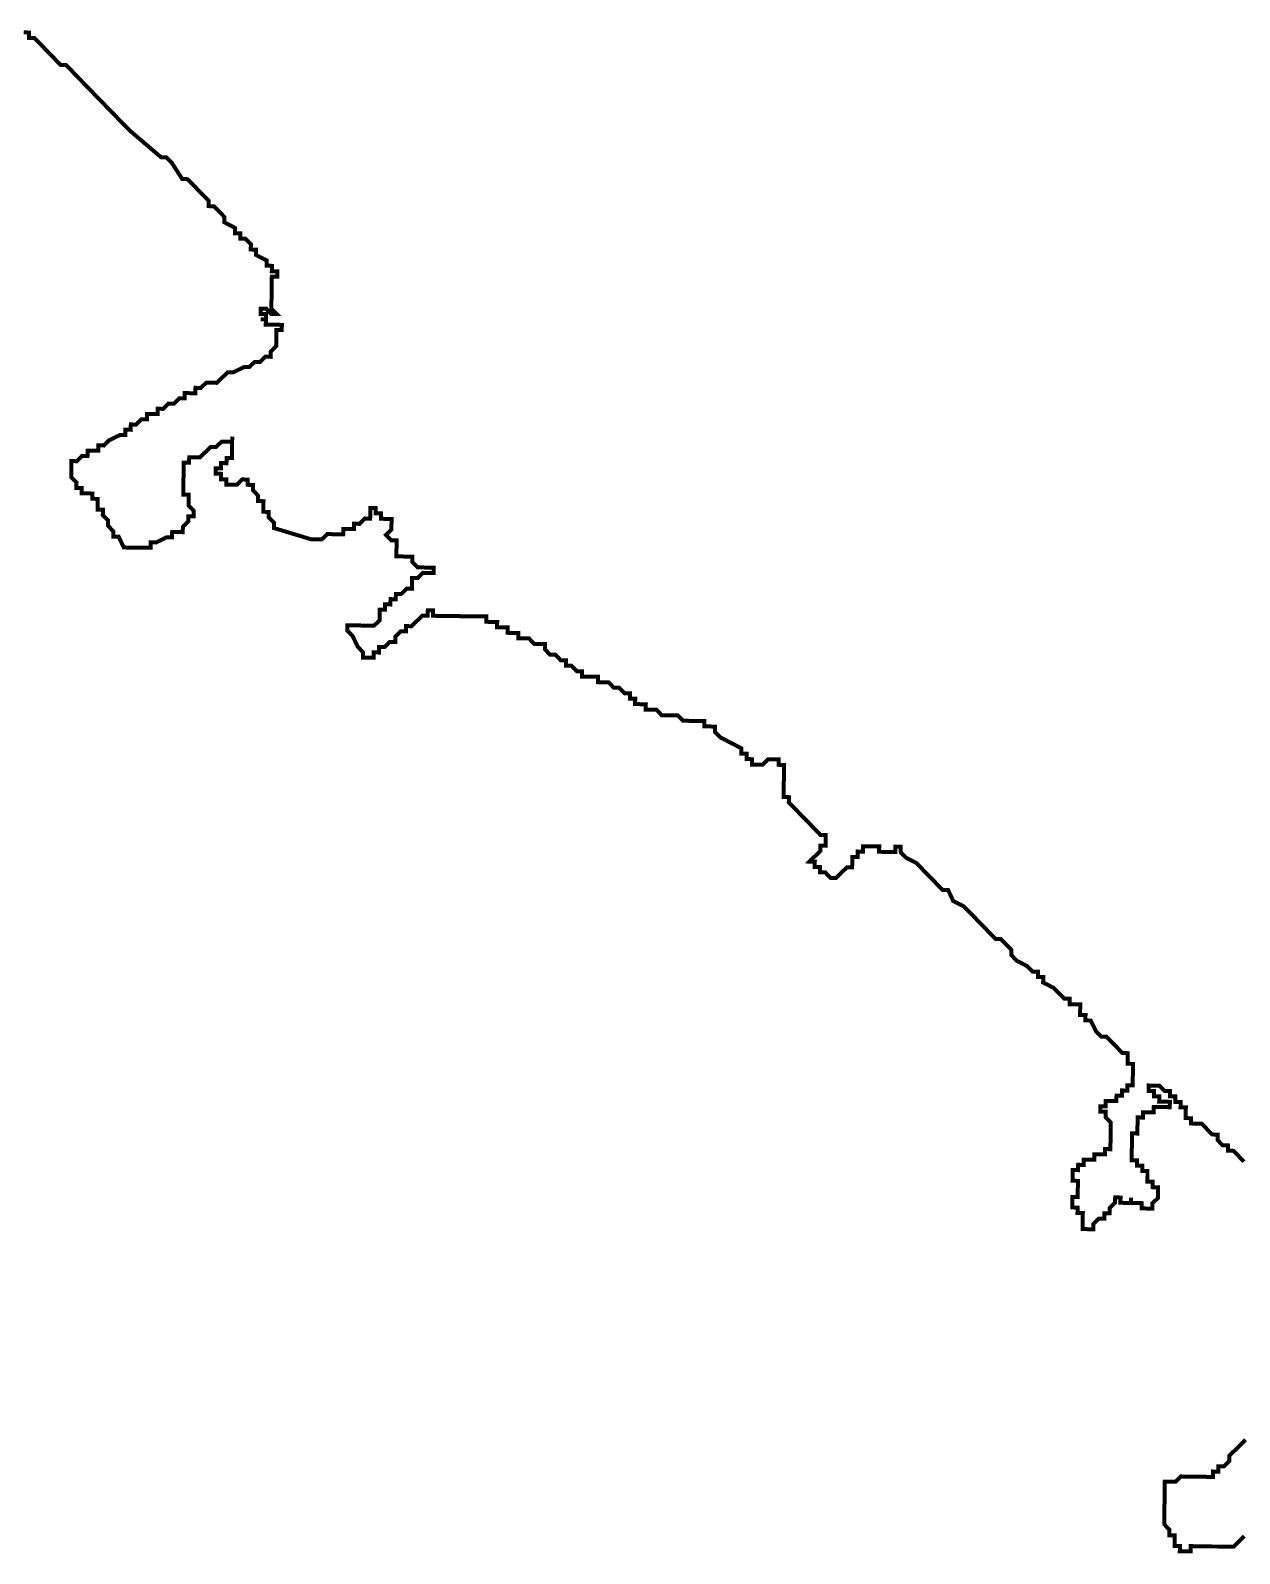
# Model space of a CAD drawing. Header units: metres. Extents: x 257673 to 289848, y 2129691 to 2228029.
# Drawn here: x 271031 to 271932, y 2165429 to 2166564 of the extents above; entities that cross this region are included whole.
import ezdxf

# ---------------------------------------------------------------- set-up
doc = ezdxf.new("R2010")
doc.units = ezdxf.units.M
doc.header["$MEASUREMENT"] = 0
doc.layers.add('HAZARDS LINE', color=1, linetype='Continuous')

msp = doc.modelspace()

# ---------------------------------------------------------------- linework, layer by layer
at = {"layer": 'HAZARDS LINE', "lineweight": 18}
for points in [[(271026.1, 2166562.5, 2.98, 2.98, 0), (271030, 2166562.4, 2.98, 2.98, 0), (271030, 2166558.4, 2.98, 2.98, 0), (271034, 2166558.4, 2.98, 2.98, 0), (271045.8, 2166546.2, 2.98, 2.98, 0), (271053.6, 2166538.2, 2.98, 2.98, 0), (271057.6, 2166538.1, 2.98, 2.98, 0), (271061.6, 2166534.1, 2.98, 2.98, 0), (271065.5, 2166530, 2.98, 2.98, 0), (271104.8, 2166489.6, 2.98, 2.98, 0), (271128.5, 2166469.4, 2.98, 2.98, 0), (271132.5, 2166469.3, 2.98, 2.98, 0), (271136.4, 2166465.3, 2.98, 2.98, 0), (271144.2, 2166453.2, 2.98, 2.98, 0), (271148.2, 2166453.1, 2.98, 2.98, 0), (271152.1, 2166449.1, 2.98, 2.98, 0), (271156, 2166445.1, 2.98, 2.98, 0), (271160, 2166441, 2.98, 2.98, 0), (271163.9, 2166437, 2.98, 2.98, 0), (271163.9, 2166433, 2.98, 2.98, 0), (271167.8, 2166432.9, 2.98, 2.98, 0), (271171.8, 2166428.9, 2.98, 2.98, 0), (271175.7, 2166424.9, 2.98, 2.98, 0), (271175.7, 2166420.9, 2.98, 2.98, 0), (271183.6, 2166416.8, 2.98, 2.98, 0), (271183.5, 2166412.8, 2.98, 2.98, 0), (271187.5, 2166412.7, 2.98, 2.98, 0), (271187.5, 2166408.8, 2.98, 2.98, 0), (271191.4, 2166408.7, 2.98, 2.98, 0), (271195.4, 2166404.7, 2.98, 2.98, 0), (271195.3, 2166400.7, 2.98, 2.98, 0), (271199.3, 2166400.6, 2.98, 2.98, 0), (271199.2, 2166396.6, 2.98, 2.98, 0), (271207.2, 2166392.5, 2.98, 2.98, 0), (271207.1, 2166388.6, 2.98, 2.98, 0), (271211.1, 2166388.5, 2.98, 2.98, 0), (271211, 2166384.5, 2.98, 2.98, 0), (271215, 2166384.5, 2.98, 2.98, 0), (271215, 2166380.5, 2.98, 2.98, 0), (271211, 2166380.5, 2.98, 2.98, 0), (271210.9, 2166376.5, 2.98, 2.98, 0), (271210.9, 2166372.6, 2.98, 2.98, 0), (271210.8, 2166368.6, 2.98, 2.98, 0), (271210.8, 2166364.6, 2.98, 2.98, 0), (271210.7, 2166360.6, 2.98, 2.98, 0), (271210.7, 2166356.6, 2.98, 2.98, 0), (271214.6, 2166352.6, 2.98, 2.98, 0), (271210.6, 2166352.6, 2.98, 2.98, 0), (271206.7, 2166356.7, 2.98, 2.98, 0), (271202.7, 2166356.7, 2.98, 2.98, 0), (271202.6, 2166352.7, 2.98, 2.98, 0), (271206.6, 2166352.7, 2.98, 2.98, 0), (271206.6, 2166348.7, 2.98, 2.98, 0), (271202.6, 2166348.7, 2.98, 2.98, 0), (271206.6, 2166348.7, 2.98, 2.98, 0), (271206.5, 2166344.7, 2.98, 2.98, 0), (271210.5, 2166344.6, 2.98, 2.98, 0), (271214.5, 2166344.6, 2.98, 2.98, 0), (271218.5, 2166344.5, 2.98, 2.98, 0), (271218.4, 2166340.6, 2.98, 2.98, 0), (271214.4, 2166340.6, 2.98, 2.98, 0), (271214.4, 2166336.6, 2.98, 2.98, 0), (271214.3, 2166332.6, 2.98, 2.98, 0), (271214.3, 2166328.6, 2.98, 2.98, 0), (271210.2, 2166324.7, 2.98, 2.98, 0), (271210.2, 2166320.7, 2.98, 2.98, 0), (271206.2, 2166320.8, 2.98, 2.98, 0), (271202.2, 2166316.8, 2.98, 2.98, 0), (271198.2, 2166316.9, 2.98, 2.98, 0), (271194.1, 2166313, 2.98, 2.98, 0), (271190.2, 2166313, 2.98, 2.98, 0), (271182.1, 2166309.1, 2.98, 2.98, 0), (271178.1, 2166309.2, 2.98, 2.98, 0), (271174.1, 2166305.3, 2.98, 2.98, 0), (271170.1, 2166301.3, 2.98, 2.98, 0), (271166.1, 2166301.4, 2.98, 2.98, 0), (271162.1, 2166301.4, 2.98, 2.98, 0), (271158, 2166297.5, 2.98, 2.98, 0), (271154.1, 2166297.6, 2.98, 2.98, 0), (271154, 2166293.6, 2.98, 2.98, 0), (271150, 2166293.6, 2.98, 2.98, 0), (271146, 2166293.7, 2.98, 2.98, 0), (271146, 2166289.7, 2.98, 2.98, 0), (271142, 2166289.7, 2.98, 2.98, 0), (271138, 2166285.8, 2.98, 2.98, 0), (271134, 2166285.9, 2.98, 2.98, 0), (271129.9, 2166281.9, 2.98, 2.98, 0), (271125.9, 2166282, 2.98, 2.98, 0), (271125.9, 2166278, 2.98, 2.98, 0), (271121.9, 2166278, 2.98, 2.98, 0), (271117.9, 2166278.1, 2.98, 2.98, 0), (271117.9, 2166274.1, 2.98, 2.98, 0), (271113.9, 2166274.2, 2.98, 2.98, 0), (271109.8, 2166270.2, 2.98, 2.98, 0), (271105.9, 2166270.3, 2.98, 2.98, 0), (271105.8, 2166266.3, 2.98, 2.98, 0), (271101.8, 2166266.4, 2.98, 2.98, 0), (271101.8, 2166262.4, 2.98, 2.98, 0), (271097.8, 2166262.4, 2.98, 2.98, 0), (271089.7, 2166258.5, 2.98, 2.98, 0), (271085.7, 2166254.6, 2.98, 2.98, 0), (271081.7, 2166254.7, 2.98, 2.98, 0), (271081.7, 2166250.7, 2.98, 2.98, 0), (271077.7, 2166250.7, 2.98, 2.98, 0), (271073.7, 2166250.8, 2.98, 2.98, 0), (271073.6, 2166246.8, 2.98, 2.98, 0), (271069.7, 2166246.9, 2.98, 2.98, 0), (271065.6, 2166242.9, 2.98, 2.98, 0), (271061.6, 2166243, 2.98, 2.98, 0), (271061.6, 2166239, 2.98, 2.98, 0), (271061.5, 2166235, 2.98, 2.98, 0), (271061.5, 2166231, 2.98, 2.98, 0), (271065.4, 2166227, 2.98, 2.98, 0), (271065.3, 2166223, 2.98, 2.98, 0), (271069.3, 2166222.9, 2.98, 2.98, 0), (271069.3, 2166218.9, 2.98, 2.98, 0), (271073.3, 2166218.9, 2.98, 2.98, 0), (271077.3, 2166218.8, 2.98, 2.98, 0), (271077.2, 2166214.9, 2.98, 2.98, 0), (271081.2, 2166214.8, 2.98, 2.98, 0), (271081.1, 2166206.8, 2.98, 2.98, 0), (271085.1, 2166206.8, 2.98, 2.98, 0), (271085, 2166202.8, 2.98, 2.98, 0), (271088.9, 2166198.7, 2.98, 2.98, 0), (271088.9, 2166194.8, 2.98, 2.98, 0), (271092.8, 2166190.7, 2.98, 2.98, 0), (271092.8, 2166186.7, 2.98, 2.98, 0), (271096.8, 2166186.7, 2.98, 2.98, 0), (271100.6, 2166178.6, 2.98, 2.98, 0), (271108.6, 2166178.5, 2.98, 2.98, 0), (271112.6, 2166178.5, 2.98, 2.98, 0), (271116.6, 2166178.4, 2.98, 2.98, 0), (271120.6, 2166178.4, 2.98, 2.98, 0), (271120.6, 2166182.4, 2.98, 2.98, 0), (271124.6, 2166182.3, 2.98, 2.98, 0), (271132.6, 2166186.2, 2.98, 2.98, 0), (271136.6, 2166186.1, 2.98, 2.98, 0), (271136.7, 2166190.1, 2.98, 2.98, 0), (271140.7, 2166190.1, 2.98, 2.98, 0), (271144.6, 2166190, 2.98, 2.98, 0), (271144.7, 2166194, 2.98, 2.98, 0), (271148.7, 2166197.9, 2.98, 2.98, 0), (271148.8, 2166201.9, 2.98, 2.98, 0), (271152.8, 2166201.9, 2.98, 2.98, 0), (271152.8, 2166205.9, 2.98, 2.98, 0), (271148.9, 2166209.9, 2.98, 2.98, 0), (271148.9, 2166213.9, 2.98, 2.98, 0), (271149, 2166217.9, 2.98, 2.98, 0), (271145, 2166217.9, 2.98, 2.98, 0), (271145.1, 2166221.9, 2.98, 2.98, 0), (271145.1, 2166225.9, 2.98, 2.98, 0), (271145.2, 2166233.9, 2.98, 2.98, 0), (271145.3, 2166237.9, 2.98, 2.98, 0), (271145.3, 2166241.8, 2.98, 2.98, 0), (271149.3, 2166241.8, 2.98, 2.98, 0), (271149.4, 2166245.8, 2.98, 2.98, 0), (271153.4, 2166245.7, 2.98, 2.98, 0), (271157.4, 2166245.7, 2.98, 2.98, 0), (271161.4, 2166249.6, 2.98, 2.98, 0), (271165.4, 2166253.5, 2.98, 2.98, 0), (271169.4, 2166253.5, 2.98, 2.98, 0), (271173.5, 2166257.4, 2.98, 2.98, 0), (271177.4, 2166257.4, 2.98, 2.98, 0), (271181.4, 2166257.3, 2.98, 2.98, 0), (271181.5, 2166261.3, 2.98, 2.98, 0), (271181.4, 2166257.3, 2.98, 2.98, 0), (271181.4, 2166253.3, 2.98, 2.98, 0), (271181.3, 2166249.3, 2.98, 2.98, 0), (271181.3, 2166245.4, 2.98, 2.98, 0), (271177.3, 2166245.4, 2.98, 2.98, 0), (271177.2, 2166241.4, 2.98, 2.98, 0), (271173.2, 2166241.5, 2.98, 2.98, 0), (271173.2, 2166237.5, 2.98, 2.98, 0), (271169.2, 2166237.5, 2.98, 2.98, 0), (271169.1, 2166233.6, 2.98, 2.98, 0), (271173.1, 2166233.5, 2.98, 2.98, 0), (271173.1, 2166229.5, 2.98, 2.98, 0), (271177.1, 2166229.5, 2.98, 2.98, 0), (271177, 2166225.5, 2.98, 2.98, 0), (271181, 2166225.4, 2.98, 2.98, 0), (271185, 2166225.4, 2.98, 2.98, 0), (271189, 2166229.3, 2.98, 2.98, 0), (271193, 2166229.2, 2.98, 2.98, 0), (271193, 2166225.3, 2.98, 2.98, 0), (271196.9, 2166225.2, 2.98, 2.98, 0), (271196.9, 2166221.2, 2.98, 2.98, 0), (271200.8, 2166217.2, 2.98, 2.98, 0), (271200.8, 2166213.2, 2.98, 2.98, 0), (271204.8, 2166213.1, 2.98, 2.98, 0), (271204.7, 2166209.1, 2.98, 2.98, 0), (271204.6, 2166205.2, 2.98, 2.98, 0), (271208.6, 2166205.1, 2.98, 2.98, 0), (271208.6, 2166201.1, 2.98, 2.98, 0), (271212.5, 2166197.1, 2.98, 2.98, 0), (271212.5, 2166193.1, 2.98, 2.98, 0), (271240.3, 2166184.7, 2.98, 2.98, 0), (271244.2, 2166184.7, 2.98, 2.98, 0), (271248.2, 2166184.6, 2.98, 2.98, 0), (271252.3, 2166188.6, 2.98, 2.98, 0), (271256.3, 2166188.5, 2.98, 2.98, 0), (271260.2, 2166188.5, 2.98, 2.98, 0), (271264.2, 2166188.4, 2.98, 2.98, 0), (271264.3, 2166192.4, 2.98, 2.98, 0), (271268.3, 2166192.3, 2.98, 2.98, 0), (271272.3, 2166192.3, 2.98, 2.98, 0), (271272.3, 2166196.3, 2.98, 2.98, 0), (271276.3, 2166196.2, 2.98, 2.98, 0), (271280.3, 2166200.2, 2.98, 2.98, 0), (271284.3, 2166200.1, 2.98, 2.98, 0), (271284.4, 2166204.1, 2.98, 2.98, 0), (271284.4, 2166208.1, 2.98, 2.98, 0), (271288.4, 2166208, 2.98, 2.98, 0), (271288.4, 2166204, 2.98, 2.98, 0), (271292.3, 2166204, 2.98, 2.98, 0), (271292.3, 2166200, 2.98, 2.98, 0), (271296.3, 2166199.9, 2.98, 2.98, 0), (271300.3, 2166199.9, 2.98, 2.98, 0), (271300.2, 2166195.9, 2.98, 2.98, 0), (271300.2, 2166191.9, 2.98, 2.98, 0), (271296.1, 2166188, 2.98, 2.98, 0), (271300, 2166183.9, 2.98, 2.98, 0), (271304, 2166183.9, 2.98, 2.98, 0), (271304, 2166179.9, 2.98, 2.98, 0), (271303.9, 2166175.9, 2.98, 2.98, 0), (271303.9, 2166171.9, 2.98, 2.98, 0), (271307.9, 2166171.9, 2.98, 2.98, 0), (271311.8, 2166171.8, 2.98, 2.98, 0), (271315.8, 2166171.8, 2.98, 2.98, 0), (271315.8, 2166167.8, 2.98, 2.98, 0), (271319.7, 2166163.7, 2.98, 2.98, 0), (271323.7, 2166163.7, 2.98, 2.98, 0), (271327.7, 2166163.6, 2.98, 2.98, 0), (271331.7, 2166163.6, 2.98, 2.98, 0), (271331.6, 2166159.6, 2.98, 2.98, 0), (271327.6, 2166159.6, 2.98, 2.98, 0), (271323.6, 2166159.7, 2.98, 2.98, 0), (271319.6, 2166155.8, 2.98, 2.98, 0), (271315.6, 2166155.8, 2.98, 2.98, 0), (271315.6, 2166151.8, 2.98, 2.98, 0), (271315.5, 2166147.8, 2.98, 2.98, 0), (271311.5, 2166147.9, 2.98, 2.98, 0), (271307.5, 2166144, 2.98, 2.98, 0), (271303.5, 2166144, 2.98, 2.98, 0), (271303.4, 2166140, 2.98, 2.98, 0), (271299.5, 2166140.1, 2.98, 2.98, 0), (271299.4, 2166136.1, 2.98, 2.98, 0), (271295.4, 2166136.2, 2.98, 2.98, 0), (271295.4, 2166132.2, 2.98, 2.98, 0), (271291.4, 2166132.2, 2.98, 2.98, 0), (271291.3, 2166128.2, 2.98, 2.98, 0), (271291.3, 2166124.2, 2.98, 2.98, 0), (271287.2, 2166120.3, 2.98, 2.98, 0), (271283.2, 2166120.4, 2.98, 2.98, 0), (271279.3, 2166120.4, 2.98, 2.98, 0), (271275.3, 2166120.5, 2.98, 2.98, 0), (271271.3, 2166120.5, 2.98, 2.98, 0), (271267.3, 2166120.6, 2.98, 2.98, 0), (271267.2, 2166116.6, 2.98, 2.98, 0), (271271.2, 2166112.6, 2.98, 2.98, 0), (271275.1, 2166104.5, 2.98, 2.98, 0), (271279, 2166100.5, 2.98, 2.98, 0), (271278.9, 2166096.5, 2.98, 2.98, 0), (271282.9, 2166096.4, 2.98, 2.98, 0), (271286.9, 2166096.4, 2.98, 2.98, 0), (271287, 2166100.4, 2.98, 2.98, 0), (271291, 2166100.3, 2.98, 2.98, 0), (271291, 2166104.3, 2.98, 2.98, 0), (271295, 2166104.3, 2.98, 2.98, 0), (271299, 2166108.2, 2.98, 2.98, 0), (271303, 2166108.1, 2.98, 2.98, 0), (271303.1, 2166112.1, 2.98, 2.98, 0), (271307.1, 2166116.1, 2.98, 2.98, 0), (271311.1, 2166116, 2.98, 2.98, 0), (271311.1, 2166120, 2.98, 2.98, 0), (271315.1, 2166119.9, 2.98, 2.98, 0), (271319.2, 2166123.9, 2.98, 2.98, 0), (271323.2, 2166127.8, 2.98, 2.98, 0), (271327.2, 2166127.8, 2.98, 2.98, 0), (271327.3, 2166131.7, 2.98, 2.98, 0), (271331.2, 2166131.7, 2.98, 2.98, 0), (271331.2, 2166127.7, 2.98, 2.98, 0), (271335.2, 2166127.6, 2.98, 2.98, 0), (271339.2, 2166127.6, 2.98, 2.98, 0), (271343.1, 2166127.5, 2.98, 2.98, 0), (271347.1, 2166127.5, 2.98, 2.98, 0), (271351.1, 2166127.4, 2.98, 2.98, 0), (271355.1, 2166127.4, 2.98, 2.98, 0), (271359.1, 2166127.3, 2.98, 2.98, 0), (271367.1, 2166127.2, 2.98, 2.98, 0), (271371, 2166127.2, 2.98, 2.98, 0), (271371, 2166123.2, 2.98, 2.98, 0), (271375, 2166123.1, 2.98, 2.98, 0), (271379, 2166123.1, 2.98, 2.98, 0), (271378.9, 2166119.1, 2.98, 2.98, 0), (271382.9, 2166119, 2.98, 2.98, 0), (271386.9, 2166119, 2.98, 2.98, 0), (271386.8, 2166115, 2.98, 2.98, 0), (271390.8, 2166114.9, 2.98, 2.98, 0), (271394.8, 2166114.9, 2.98, 2.98, 0), (271394.8, 2166110.9, 2.98, 2.98, 0), (271398.7, 2166110.8, 2.98, 2.98, 0), (271402.7, 2166110.8, 2.98, 2.98, 0), (271406.7, 2166106.7, 2.98, 2.98, 0), (271410.6, 2166106.7, 2.98, 2.98, 0), (271414.6, 2166106.6, 2.98, 2.98, 0), (271414.6, 2166102.7, 2.98, 2.98, 0), (271418.5, 2166098.6, 2.98, 2.98, 0), (271422.5, 2166098.6, 2.98, 2.98, 0), (271426.4, 2166094.5, 2.98, 2.98, 0), (271430.4, 2166094.5, 2.98, 2.98, 0), (271430.4, 2166090.5, 2.98, 2.98, 0), (271434.3, 2166090.4, 2.98, 2.98, 0), (271438.3, 2166086.4, 2.98, 2.98, 0), (271442.3, 2166086.3, 2.98, 2.98, 0), (271442.2, 2166082.3, 2.98, 2.98, 0), (271446.2, 2166082.3, 2.98, 2.98, 0), (271450.2, 2166082.2, 2.98, 2.98, 0), (271454.2, 2166082.2, 2.98, 2.98, 0), (271454.1, 2166078.2, 2.98, 2.98, 0), (271458.1, 2166078.1, 2.98, 2.98, 0), (271462.1, 2166078.1, 2.98, 2.98, 0), (271466, 2166074, 2.98, 2.98, 0), (271470, 2166074, 2.98, 2.98, 0), (271473.9, 2166070, 2.98, 2.98, 0), (271477.9, 2166069.9, 2.98, 2.98, 0), (271477.9, 2166065.9, 2.98, 2.98, 0), (271481.9, 2166065.9, 2.98, 2.98, 0), (271481.8, 2166061.9, 2.98, 2.98, 0), (271485.8, 2166061.8, 2.98, 2.98, 0), (271489.8, 2166061.8, 2.98, 2.98, 0), (271489.7, 2166057.8, 2.98, 2.98, 0), (271493.7, 2166057.7, 2.98, 2.98, 0), (271497.7, 2166057.7, 2.98, 2.98, 0), (271501.6, 2166053.6, 2.98, 2.98, 0), (271505.6, 2166053.6, 2.98, 2.98, 0), (271509.6, 2166053.5, 2.98, 2.98, 0), (271513.6, 2166053.5, 2.98, 2.98, 0), (271517.5, 2166049.4, 2.98, 2.98, 0), (271521.5, 2166049.4, 2.98, 2.98, 0), (271525.5, 2166049.3, 2.98, 2.98, 0), (271529.5, 2166049.3, 2.98, 2.98, 0), (271533.5, 2166049.2, 2.98, 2.98, 0), (271533.4, 2166045.2, 2.98, 2.98, 0), (271537.4, 2166045.2, 2.98, 2.98, 0), (271541.4, 2166045.1, 2.98, 2.98, 0), (271541.3, 2166041.1, 2.98, 2.98, 0), (271545.3, 2166037.1, 2.98, 2.98, 0), (271553.2, 2166033, 2.98, 2.98, 0), (271561.1, 2166028.9, 2.98, 2.98, 0), (271561, 2166024.9, 2.98, 2.98, 0), (271565, 2166024.9, 2.98, 2.98, 0), (271565, 2166020.9, 2.98, 2.98, 0), (271569, 2166020.8, 2.98, 2.98, 0), (271568.9, 2166016.8, 2.98, 2.98, 0), (271572.9, 2166016.8, 2.98, 2.98, 0), (271576.9, 2166016.7, 2.98, 2.98, 0), (271580.9, 2166020.7, 2.98, 2.98, 0), (271584.9, 2166020.6, 2.98, 2.98, 0), (271588.9, 2166020.6, 2.98, 2.98, 0), (271588.8, 2166016.6, 2.98, 2.98, 0), (271592.8, 2166016.5, 2.98, 2.98, 0), (271592.8, 2166012.5, 2.98, 2.98, 0), (271592.7, 2166008.5, 2.98, 2.98, 0), (271592.7, 2166004.6, 2.98, 2.98, 0), (271592.6, 2166000.6, 2.98, 2.98, 0), (271592.6, 2165996.6, 2.98, 2.98, 0), (271592.5, 2165992.6, 2.98, 2.98, 0), (271596.5, 2165992.5, 2.98, 2.98, 0), (271596.4, 2165988.6, 2.98, 2.98, 0), (271600.4, 2165984.5, 2.98, 2.98, 0), (271604.3, 2165980.5, 2.98, 2.98, 0), (271608.2, 2165976.4, 2.98, 2.98, 0), (271612.2, 2165972.4, 2.98, 2.98, 0), (271616.1, 2165968.4, 2.98, 2.98, 0), (271620, 2165964.3, 2.98, 2.98, 0), (271624, 2165964.3, 2.98, 2.98, 0), (271624, 2165960.3, 2.98, 2.98, 0), (271623.9, 2165956.3, 2.98, 2.98, 0), (271619.9, 2165956.3, 2.98, 2.98, 0), (271619.9, 2165952.4, 2.98, 2.98, 0), (271615.8, 2165948.4, 2.98, 2.98, 0), (271611.8, 2165944.5, 2.98, 2.98, 0), (271615.8, 2165944.4, 2.98, 2.98, 0), (271615.7, 2165940.4, 2.98, 2.98, 0), (271619.7, 2165940.4, 2.98, 2.98, 0), (271619.7, 2165936.4, 2.98, 2.98, 0), (271623.6, 2165936.4, 2.98, 2.98, 0), (271627.6, 2165932.3, 2.98, 2.98, 0), (271631.6, 2165932.3, 2.98, 2.98, 0), (271635.6, 2165936.2, 2.98, 2.98, 0), (271639.6, 2165940.1, 2.98, 2.98, 0), (271643.6, 2165940.1, 2.98, 2.98, 0), (271643.7, 2165944.1, 2.98, 2.98, 0), (271643.7, 2165948, 2.98, 2.98, 0), (271647.7, 2165948, 2.98, 2.98, 0), (271647.8, 2165952, 2.98, 2.98, 0), (271651.8, 2165951.9, 2.98, 2.98, 0), (271651.8, 2165955.9, 2.98, 2.98, 0), (271655.8, 2165955.9, 2.98, 2.98, 0), (271659.8, 2165955.8, 2.98, 2.98, 0), (271663.8, 2165955.8, 2.98, 2.98, 0), (271663.7, 2165951.8, 2.98, 2.98, 0), (271667.7, 2165951.7, 2.98, 2.98, 0), (271671.7, 2165951.7, 2.98, 2.98, 0), (271675.7, 2165951.6, 2.98, 2.98, 0), (271675.7, 2165955.6, 2.98, 2.98, 0), (271679.7, 2165955.5, 2.98, 2.98, 0), (271679.7, 2165951.5, 2.98, 2.98, 0), (271683.6, 2165947.5, 2.98, 2.98, 0), (271691.5, 2165943.4, 2.98, 2.98, 0), (271695.4, 2165939.4, 2.98, 2.98, 0), (271699.4, 2165935.3, 2.98, 2.98, 0), (271703.3, 2165931.3, 2.98, 2.98, 0), (271707.2, 2165927.3, 2.98, 2.98, 0), (271711.2, 2165923.2, 2.98, 2.98, 0), (271715.2, 2165923.2, 2.98, 2.98, 0), (271719, 2165915.1, 2.98, 2.98, 0), (271727, 2165911, 2.98, 2.98, 0), (271730.9, 2165907, 2.98, 2.98, 0), (271734.8, 2165903, 2.98, 2.98, 0), (271738.8, 2165898.9, 2.98, 2.98, 0), (271742.7, 2165894.9, 2.98, 2.98, 0), (271746.6, 2165890.8, 2.98, 2.98, 0), (271750.6, 2165886.8, 2.98, 2.98, 0), (271754.5, 2165886.7, 2.98, 2.98, 0), (271758.5, 2165882.7, 2.98, 2.98, 0), (271762.4, 2165878.7, 2.98, 2.98, 0), (271762.4, 2165874.7, 2.98, 2.98, 0), (271766.3, 2165870.6, 2.98, 2.98, 0), (271774.2, 2165866.5, 2.98, 2.98, 0), (271778.1, 2165862.5, 2.98, 2.98, 0), (271782.1, 2165862.4, 2.98, 2.98, 0), (271782.1, 2165858.5, 2.98, 2.98, 0), (271786.1, 2165858.4, 2.98, 2.98, 0), (271786, 2165854.4, 2.98, 2.98, 0), (271793.9, 2165850.3, 2.98, 2.98, 0), (271801.8, 2165842.2, 2.98, 2.98, 0), (271805.8, 2165842.2, 2.98, 2.98, 0), (271805.7, 2165838.2, 2.98, 2.98, 0), (271809.7, 2165838.2, 2.98, 2.98, 0), (271813.7, 2165838.1, 2.98, 2.98, 0), (271813.6, 2165834.1, 2.98, 2.98, 0), (271813.6, 2165830.1, 2.98, 2.98, 0), (271817.6, 2165830.1, 2.98, 2.98, 0), (271817.5, 2165826.1, 2.98, 2.98, 0), (271821.5, 2165826, 2.98, 2.98, 0), (271825.4, 2165818, 2.98, 2.98, 0), (271829.3, 2165814, 2.98, 2.98, 0), (271833.3, 2165813.9, 2.98, 2.98, 0), (271837.2, 2165809.9, 2.98, 2.98, 0), (271841.2, 2165805.8, 2.98, 2.98, 0), (271845.1, 2165801.8, 2.98, 2.98, 0), (271849.1, 2165801.7, 2.98, 2.98, 0), (271849, 2165797.7, 2.98, 2.98, 0), (271849, 2165793.8, 2.98, 2.98, 0), (271853, 2165793.7, 2.98, 2.98, 0), (271852.9, 2165789.7, 2.98, 2.98, 0), (271852.9, 2165785.7, 2.98, 2.98, 0), (271852.8, 2165781.7, 2.98, 2.98, 0), (271852.7, 2165777.8, 2.98, 2.98, 0), (271848.8, 2165777.8, 2.98, 2.98, 0), (271848.7, 2165773.8, 2.98, 2.98, 0), (271844.7, 2165773.9, 2.98, 2.98, 0), (271844.7, 2165769.9, 2.98, 2.98, 0), (271840.7, 2165769.9, 2.98, 2.98, 0), (271840.6, 2165766, 2.98, 2.98, 0), (271836.6, 2165766, 2.98, 2.98, 0), (271832.7, 2165766.1, 2.98, 2.98, 0), (271832.6, 2165762.1, 2.98, 2.98, 0), (271828.6, 2165762.1, 2.98, 2.98, 0), (271828.6, 2165758.1, 2.98, 2.98, 0), (271832.5, 2165758.1, 2.98, 2.98, 0), (271832.5, 2165754.1, 2.98, 2.98, 0), (271836.4, 2165750.1, 2.98, 2.98, 0), (271836.4, 2165746.1, 2.98, 2.98, 0), (271836.3, 2165742.1, 2.98, 2.98, 0), (271836.3, 2165738.1, 2.98, 2.98, 0), (271836.2, 2165734.1, 2.98, 2.98, 0), (271836.2, 2165730.1, 2.98, 2.98, 0), (271832.2, 2165730.2, 2.98, 2.98, 0), (271832.1, 2165726.2, 2.98, 2.98, 0), (271828.1, 2165726.3, 2.98, 2.98, 0), (271824.1, 2165726.3, 2.98, 2.98, 0), (271824.1, 2165722.3, 2.98, 2.98, 0), (271820.1, 2165722.4, 2.98, 2.98, 0), (271816.1, 2165722.4, 2.98, 2.98, 0), (271816.1, 2165718.4, 2.98, 2.98, 0), (271812.1, 2165718.5, 2.98, 2.98, 0), (271812, 2165714.5, 2.98, 2.98, 0), (271808, 2165714.6, 2.98, 2.98, 0), (271808, 2165710.6, 2.98, 2.98, 0), (271807.9, 2165706.6, 2.98, 2.98, 0), (271811.9, 2165706.5, 2.98, 2.98, 0), (271811.9, 2165702.5, 2.98, 2.98, 0), (271811.8, 2165698.6, 2.98, 2.98, 0), (271811.8, 2165694.6, 2.98, 2.98, 0), (271807.8, 2165694.6, 2.98, 2.98, 0), (271807.7, 2165690.6, 2.98, 2.98, 0), (271807.7, 2165686.7, 2.98, 2.98, 0), (271811.7, 2165686.6, 2.98, 2.98, 0), (271811.6, 2165682.6, 2.98, 2.98, 0), (271815.6, 2165682.6, 2.98, 2.98, 0), (271815.5, 2165678.6, 2.98, 2.98, 0), (271815.5, 2165674.6, 2.98, 2.98, 0), (271815.4, 2165670.6, 2.98, 2.98, 0), (271819.4, 2165670.5, 2.98, 2.98, 0), (271823.4, 2165670.5, 2.98, 2.98, 0), (271823.5, 2165674.5, 2.98, 2.98, 0), (271827.5, 2165678.4, 2.98, 2.98, 0), (271831.5, 2165678.4, 2.98, 2.98, 0), (271831.5, 2165682.3, 2.98, 2.98, 0), (271835.5, 2165682.3, 2.98, 2.98, 0), (271835.6, 2165686.3, 2.98, 2.98, 0), (271839.6, 2165690.2, 2.98, 2.98, 0), (271839.7, 2165694.2, 2.98, 2.98, 0), (271843.7, 2165694.1, 2.98, 2.98, 0), (271843.6, 2165690.2, 2.98, 2.98, 0), (271847.6, 2165690.1, 2.98, 2.98, 0), (271851.6, 2165690, 2.98, 2.98, 0), (271851.6, 2165694, 2.98, 2.98, 0), (271851.6, 2165690, 2.98, 2.98, 0), (271855.6, 2165690, 2.98, 2.98, 0), (271859.5, 2165689.9, 2.98, 2.98, 0), (271859.5, 2165686, 2.98, 2.98, 0), (271863.5, 2165685.9, 2.98, 2.98, 0), (271867.5, 2165685.8, 2.98, 2.98, 0), (271867.5, 2165689.8, 2.98, 2.98, 0), (271871.6, 2165693.8, 2.98, 2.98, 0), (271871.6, 2165697.8, 2.98, 2.98, 0), (271871.7, 2165701.7, 2.98, 2.98, 0), (271867.7, 2165701.8, 2.98, 2.98, 0), (271867.7, 2165705.8, 2.98, 2.98, 0), (271863.7, 2165705.8, 2.98, 2.98, 0), (271863.8, 2165709.8, 2.98, 2.98, 0), (271863.8, 2165713.8, 2.98, 2.98, 0), (271859.9, 2165713.9, 2.98, 2.98, 0), (271859.9, 2165717.8, 2.98, 2.98, 0), (271855.9, 2165717.9, 2.98, 2.98, 0), (271856, 2165721.9, 2.98, 2.98, 0), (271852, 2165721.9, 2.98, 2.98, 0), (271852.1, 2165725.9, 2.98, 2.98, 0), (271852.1, 2165729.9, 2.98, 2.98, 0), (271852.2, 2165733.9, 2.98, 2.98, 0), (271852.2, 2165737.9, 2.98, 2.98, 0), (271852.3, 2165741.9, 2.98, 2.98, 0), (271856.3, 2165741.8, 2.98, 2.98, 0), (271856.3, 2165745.8, 2.98, 2.98, 0), (271856.4, 2165749.8, 2.98, 2.98, 0), (271856.4, 2165753.8, 2.98, 2.98, 0), (271860.4, 2165753.7, 2.98, 2.98, 0), (271860.5, 2165757.7, 2.98, 2.98, 0), (271864.4, 2165757.7, 2.98, 2.98, 0), (271868.4, 2165757.6, 2.98, 2.98, 0), (271868.5, 2165761.6, 2.98, 2.98, 0), (271872.5, 2165761.5, 2.98, 2.98, 0), (271876.5, 2165761.5, 2.98, 2.98, 0), (271880.4, 2165761.4, 2.98, 2.98, 0), (271880.5, 2165765.4, 2.98, 2.98, 0), (271876.5, 2165765.5, 2.98, 2.98, 0), (271872.5, 2165765.5, 2.98, 2.98, 0), (271872.6, 2165769.5, 2.98, 2.98, 0), (271868.6, 2165769.6, 2.98, 2.98, 0), (271868.6, 2165773.6, 2.98, 2.98, 0), (271864.7, 2165773.6, 2.98, 2.98, 0), (271864.7, 2165777.6, 2.98, 2.98, 0), (271868.7, 2165777.5, 2.98, 2.98, 0), (271872.7, 2165777.5, 2.98, 2.98, 0), (271876.6, 2165773.5, 2.98, 2.98, 0), (271880.6, 2165773.4, 2.98, 2.98, 0), (271880.5, 2165769.4, 2.98, 2.98, 0), (271884.5, 2165769.4, 2.98, 2.98, 0), (271884.5, 2165765.4, 2.98, 2.98, 0), (271888.5, 2165765.3, 2.98, 2.98, 0), (271888.4, 2165761.3, 2.98, 2.98, 0), (271892.4, 2165761.3, 2.98, 2.98, 0), (271892.3, 2165757.3, 2.98, 2.98, 0), (271892.3, 2165753.3, 2.98, 2.98, 0), (271896.3, 2165753.2, 2.98, 2.98, 0), (271896.2, 2165749.3, 2.98, 2.98, 0), (271900.2, 2165749.2, 2.98, 2.98, 0), (271904.2, 2165749.2, 2.98, 2.98, 0), (271908.1, 2165745.1, 2.98, 2.98, 0), (271912.1, 2165741.1, 2.98, 2.98, 0), (271916, 2165741, 2.98, 2.98, 0), (271916, 2165737, 2.98, 2.98, 0), (271919.9, 2165733, 2.98, 2.98, 0), (271923.9, 2165732.9, 2.98, 2.98, 0), (271923.9, 2165729, 2.98, 2.98, 0), (271927.8, 2165728.9, 2.98, 2.98, 0), (271931.8, 2165724.9, 2.98, 2.98, 0), (271935.7, 2165720.8, 2.98, 2.98, 0)], [(271936.9, 2165513.5, 2.98, 2.98, 0), (271932.9, 2165509.5, 2.98, 2.98, 0), (271924.8, 2165501.7, 2.98, 2.98, 0), (271924.7, 2165497.7, 2.98, 2.98, 0), (271920.7, 2165493.7, 2.98, 2.98, 0), (271916.7, 2165493.8, 2.98, 2.98, 0), (271916.7, 2165489.8, 2.98, 2.98, 0), (271912.7, 2165489.9, 2.98, 2.98, 0), (271912.6, 2165485.9, 2.98, 2.98, 0), (271908.6, 2165485.9, 2.98, 2.98, 0), (271904.6, 2165486, 2.98, 2.98, 0), (271900.7, 2165486, 2.98, 2.98, 0), (271896.7, 2165486.1, 2.98, 2.98, 0), (271892.7, 2165486.1, 2.98, 2.98, 0), (271888.7, 2165486.2, 2.98, 2.98, 0), (271884.7, 2165482.3, 2.98, 2.98, 0), (271880.7, 2165482.3, 2.98, 2.98, 0), (271876.7, 2165482.4, 2.98, 2.98, 0), (271876.6, 2165478.4, 2.98, 2.98, 0), (271876.6, 2165474.4, 2.98, 2.98, 0), (271876.5, 2165470.4, 2.98, 2.98, 0), (271876.5, 2165466.4, 2.98, 2.98, 0), (271876.4, 2165462.4, 2.98, 2.98, 0), (271876.4, 2165458.4, 2.98, 2.98, 0), (271876.3, 2165454.5, 2.98, 2.98, 0), (271876.3, 2165450.5, 2.98, 2.98, 0), (271880.2, 2165446.4, 2.98, 2.98, 0), (271880.1, 2165442.4, 2.98, 2.98, 0), (271884.1, 2165442.4, 2.98, 2.98, 0), (271884.1, 2165438.4, 2.98, 2.98, 0), (271884, 2165434.4, 2.98, 2.98, 0), (271888, 2165434.4, 2.98, 2.98, 0), (271887.9, 2165430.4, 2.98, 2.98, 0), (271891.9, 2165430.3, 2.98, 2.98, 0), (271895.9, 2165430.3, 2.98, 2.98, 0), (271896, 2165434.3, 2.98, 2.98, 0), (271900, 2165434.2, 2.98, 2.98, 0), (271903.9, 2165434.1, 2.98, 2.98, 0), (271907.9, 2165434.1, 2.98, 2.98, 0), (271911.9, 2165434, 2.98, 2.98, 0), (271915.9, 2165434, 2.98, 2.98, 0), (271919.9, 2165433.9, 2.98, 2.98, 0), (271923.9, 2165433.9, 2.98, 2.98, 0), (271927.9, 2165433.8, 2.98, 2.98, 0), (271931.9, 2165437.8, 2.98, 2.98, 0), (271935.9, 2165441.7, 2.98, 2.98, 0)]]:
    msp.add_lwpolyline(points, format="xyseb", dxfattribs=at)

doc.saveas('drawing.dxf')
